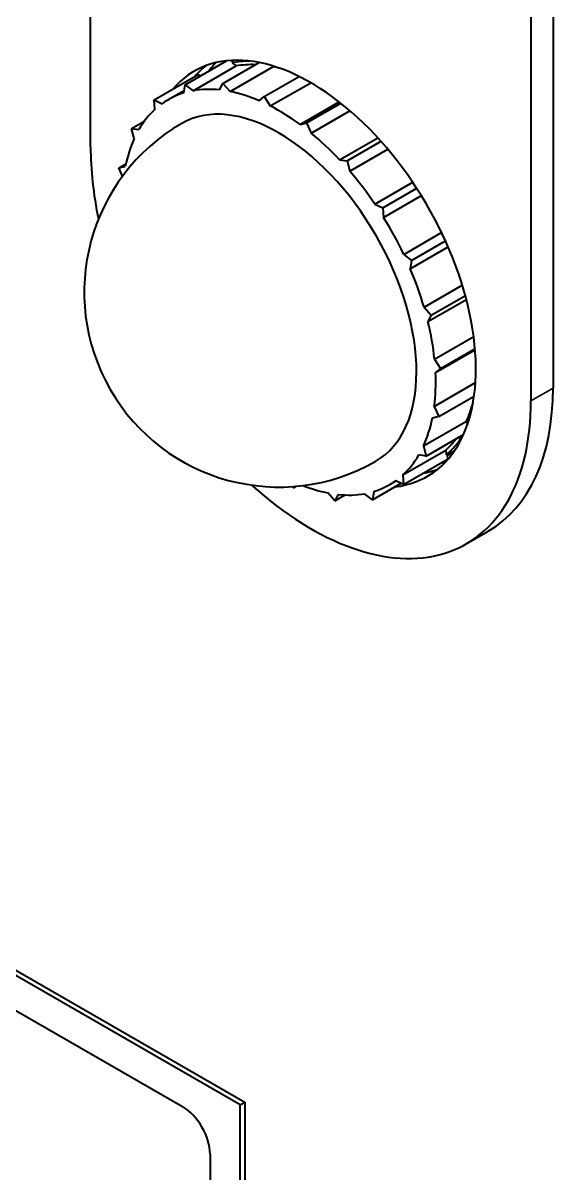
# Model space of a CAD drawing. Header units: millimetres. Extents: x 0 to 4752, y 0 to 3360.
# Drawn here: x 3815.9 to 3843.1, y 2688.4 to 2747.5 of the extents above; entities that cross this region are included whole.
import ezdxf

# ---------------------------------------------------------------- set-up
doc = ezdxf.new("R2010")
doc.units = ezdxf.units.MM
doc.header["$LTSCALE"] = 8
doc.layers.add('가시적인 것(ISO)', color=3, linetype='Continuous', lineweight=40)
doc.layers.add('가시적인 좁은 것(ISO)', color=3, linetype='Continuous', lineweight=35)

msp = doc.modelspace()

# ---------------------------------------------------------------- linework, layer by layer
at = {"layer": '가시적인 것(ISO)'}
for p, q in [((3819.336, 2741.137), (3819.336, 2764.028)), ((3843.095, 2751.65), (3843.095, 2728.758)), ((3841.963, 2750.998), (3841.963, 2728.107)), ((3826.543, 2745.572), (3826.663, 2745.479)), ((3824.201, 2744.33), (3826.324, 2745.553)), ((3824.602, 2744.019), (3826.809, 2745.29)), ((3826.13, 2744.39), (3828.001, 2745.468)), ((3826.5, 2743.979), (3828.706, 2745.25)), ((3826.606, 2745.447), (3826.663, 2745.479)), ((3826.606, 2745.447), (3826.809, 2745.29)), ((3828.655, 2745.306), (3828.706, 2745.25)), ((3822.6, 2743.545), (3824.863, 2744.848)), ((3824.863, 2744.848), (3824.993, 2744.787)), ((3825.959, 2744.061), (3826.13, 2744.39)), ((3826.13, 2744.39), (3826.5, 2743.979)), ((3828.255, 2743.719), (3830.05, 2744.753)), ((3828.568, 2743.237), (3830.646, 2744.434)), ((3824.153, 2744.036), (3823.32, 2743.556)), ((3824.132, 2743.906), (3824.201, 2744.33)), ((3824.201, 2744.33), (3824.602, 2744.019)), ((3822.6, 2743.545), (3823.006, 2743.354)), ((3822.637, 2743.055), (3822.6, 2743.545)), ((3827.994, 2743.508), (3828.255, 2743.719)), ((3828.255, 2743.719), (3828.568, 2743.237)), ((3830.098, 2742.284), (3832.112, 2743.444)), ((3830.431, 2742.364), (3832.194, 2743.379)), ((3830.666, 2741.844), (3832.662, 2742.994)), ((3821.435, 2742.087), (3822.116, 2742.48)), ((3821.435, 2742.087), (3821.818, 2742.03)), ((3821.576, 2741.564), (3821.435, 2742.087)), ((3830.098, 2742.284), (3830.431, 2742.364)), ((3830.431, 2742.364), (3830.666, 2741.844)), ((3832.129, 2740.475), (3834.093, 2741.606)), ((3832.511, 2740.417), (3834.258, 2741.423)), ((3832.651, 2739.894), (3834.607, 2741.021)), ((3820.787, 2740.056), (3821.147, 2740.264)), ((3832.129, 2740.475), (3832.511, 2740.417)), ((3832.511, 2740.417), (3832.651, 2739.894)), ((3820.787, 2740.056), (3821.12, 2740.136)), ((3820.977, 2739.635), (3820.787, 2740.056)), ((3833.946, 2738.202), (3835.889, 2739.321)), ((3834.352, 2738.011), (3836.093, 2739.013)), ((3834.388, 2737.521), (3836.33, 2738.639)), ((3833.946, 2738.202), (3834.352, 2738.011)), ((3834.352, 2738.011), (3834.388, 2737.521)), ((3835.427, 2735.62), (3837.371, 2736.74)), ((3835.828, 2735.309), (3837.57, 2736.312)), ((3835.427, 2735.62), (3835.828, 2735.309)), ((3835.759, 2734.885), (3837.706, 2736.006)), ((3835.828, 2735.309), (3835.759, 2734.885)), ((3836.471, 2732.907), (3838.435, 2734.038)), ((3836.669, 2732.167), (3838.644, 2733.305)), ((3836.84, 2732.496), (3838.591, 2733.504)), ((3836.471, 2732.907), (3836.84, 2732.496)), ((3836.84, 2732.496), (3836.669, 2732.167)), ((3837.006, 2730.246), (3839.02, 2731.406)), ((3837.006, 2730.246), (3837.319, 2729.764)), ((3837.058, 2729.552), (3839.094, 2730.725)), ((3837.319, 2729.764), (3839.089, 2730.783)), ((3837.319, 2729.764), (3837.058, 2729.552)), ((3836.996, 2727.818), (3839.112, 2729.037)), ((3837.231, 2727.298), (3839.042, 2728.341)), ((3766.161, 2727.279), (3827.255, 2692.097)), ((3837.231, 2727.298), (3836.898, 2727.219)), ((3836.996, 2727.818), (3837.231, 2727.298)), ((3836.442, 2725.79), (3838.648, 2727.061)), ((3838.648, 2727.061), (3838.697, 2726.878)), ((3836.582, 2725.267), (3838.496, 2726.369)), ((3827.029, 2691.962), (3768.198, 2725.84)), ((3835.381, 2724.3), (3837.587, 2725.57)), ((3836.442, 2725.79), (3836.582, 2725.267)), ((3837.587, 2725.57), (3837.606, 2725.323)), ((3835.418, 2723.809), (3837.681, 2725.112)), ((3836.582, 2725.267), (3836.2, 2725.325)), ((3837.662, 2725.355), (3837.606, 2725.323)), ((3837.662, 2725.355), (3837.681, 2725.112)), ((3835.381, 2724.3), (3835.418, 2723.809)), ((3829.763, 2723.636), (3829.719, 2723.703)), ((3829.763, 2723.636), (3829.906, 2723.718)), ((3829.859, 2723.714), (3829.763, 2723.636)), ((3833.817, 2723.024), (3835.287, 2723.871)), ((3835.033, 2723.991), (3834.698, 2723.798)), ((3835.418, 2723.809), (3835.012, 2724)), ((3831.888, 2722.965), (3831.518, 2723.375)), ((3832.059, 2723.294), (3831.888, 2722.965)), ((3831.888, 2722.965), (3832.416, 2723.269)), ((3833.817, 2723.024), (3833.416, 2723.336)), ((3833.886, 2723.448), (3833.817, 2723.024)), ((3771.168, 2722.331), (3824.059, 2691.873)), ((3838.634, 2720.757), (3839.765, 2721.408)), ((3827.029, 2691.962), (3827.255, 2692.092)), ((3827.029, 2660.568), (3827.029, 2691.962)), ((3827.255, 2692.097), (3827.255, 2659.395)), ((3825.473, 2689.424), (3825.473, 2661.464))]:
    msp.add_line(p, q, dxfattribs=at)
msp.add_arc((3829.009, 2733.677), 10, 119.93599, 299.93599, dxfattribs=at)
for centre, major_axis, start_param, end_param in [((3830.649, 2734.622), (-5.988, 10.399), 2.893012, 6.487816), ((3831.781, 2735.274), (-5.988, 10.399), 0.094239, 0.204631), ((3831.781, 2735.274), (-5.988, 10.399), 0.094239, 0.204631), ((3832.686, 2735.795), (-5.988, 10.399), 0.170199, 0.24858), ((3831.215, 2734.948), (-5.789, 10.052), 5.966233, 6.09642), ((3831.215, 2734.948), (-5.689, 9.879), 5.936057, 6.07808), ((3831.215, 2734.948), (-5.689, 9.879), 5.764416, 5.816281), ((3829.009, 2733.677), (-5.689, 9.879), 6.149547, 6.339879), ((3829.009, 2733.677), (-4.99, 8.666), 3.141593, 6.283185), ((3829.009, 2733.677), (-5.689, 9.879), 5.887748, 6.07808), ((3829.009, 2733.677), (-5.689, 9.879), 5.625949, 5.816281), ((3829.009, 2733.677), (-5.689, 9.879), 5.364149, 5.554481), ((3829.009, 2733.677), (-5.689, 9.879), 0.128162, 0.318494), ((3829.009, 2733.677), (-5.689, 9.879), 0.389961, 0.580293), ((3829.009, 2733.677), (-5.689, 9.879), 5.10235, 5.292682), ((3830.649, 2734.622), (-7.985, 13.865), 0.787332, 1.055847), ((3829.009, 2733.677), (-5.689, 9.879), 4.840551, 5.030883), ((3829.009, 2733.677), (-5.689, 9.879), 4.578751, 4.769083), ((3829.009, 2733.677), (-5.689, 9.879), 4.316952, 4.507284), ((3829.009, 2733.677), (-5.689, 9.879), 4.055152, 4.245484), ((3829.009, 2733.677), (-5.689, 9.879), 3.793353, 3.983685), ((3831.781, 2735.274), (7.985, -13.865), 0, 0.787332), ((3830.649, 2734.622), (7.985, -13.865), 5.227338, 7.070517), ((3831.215, 2734.948), (5.689, -9.879), 0.389961, 0.518769), ((3829.009, 2733.677), (5.689, -9.879), 0.389961, 0.580293), ((3831.215, 2734.948), (5.689, -9.879), 0.128162, 0.242152), ((3831.215, 2734.948), (5.789, -10.052), 0.109821, 0.304204), ((3831.781, 2735.274), (5.789, -10.052), 0.017111, 0.082923), ((3829.009, 2733.677), (5.689, -9.879), 0.128162, 0.318494), ((3832.686, 2735.795), (5.988, -10.399), 6.078554, 6.112986), ((3831.781, 2735.274), (5.988, -10.399), 6.078554, 6.188947), ((3831.781, 2735.274), (5.988, -10.399), 6.078554, 6.188947), ((3829.009, 2733.677), (5.689, -9.879), 5.654075, 5.816281), ((3829.009, 2733.677), (5.689, -9.879), 6.149547, 6.339879), ((3829.009, 2733.677), (5.689, -9.879), 5.887748, 6.07808), ((3824.059, 2690.238), (0.998, -1.733), 0.787332, 2.358128)]:
    msp.add_ellipse(centre, major_axis=major_axis, ratio=0.578093, start_param=start_param, end_param=end_param, dxfattribs=at)
at = {"layer": '가시적인 좁은 것(ISO)'}
for p, q in [((3841.963, 2728.107), (3843.095, 2728.758)), ((3837.664, 2725.33), (3838.04, 2725.546))]:
    msp.add_line(p, q, dxfattribs=at)

doc.saveas('drawing.dxf')
